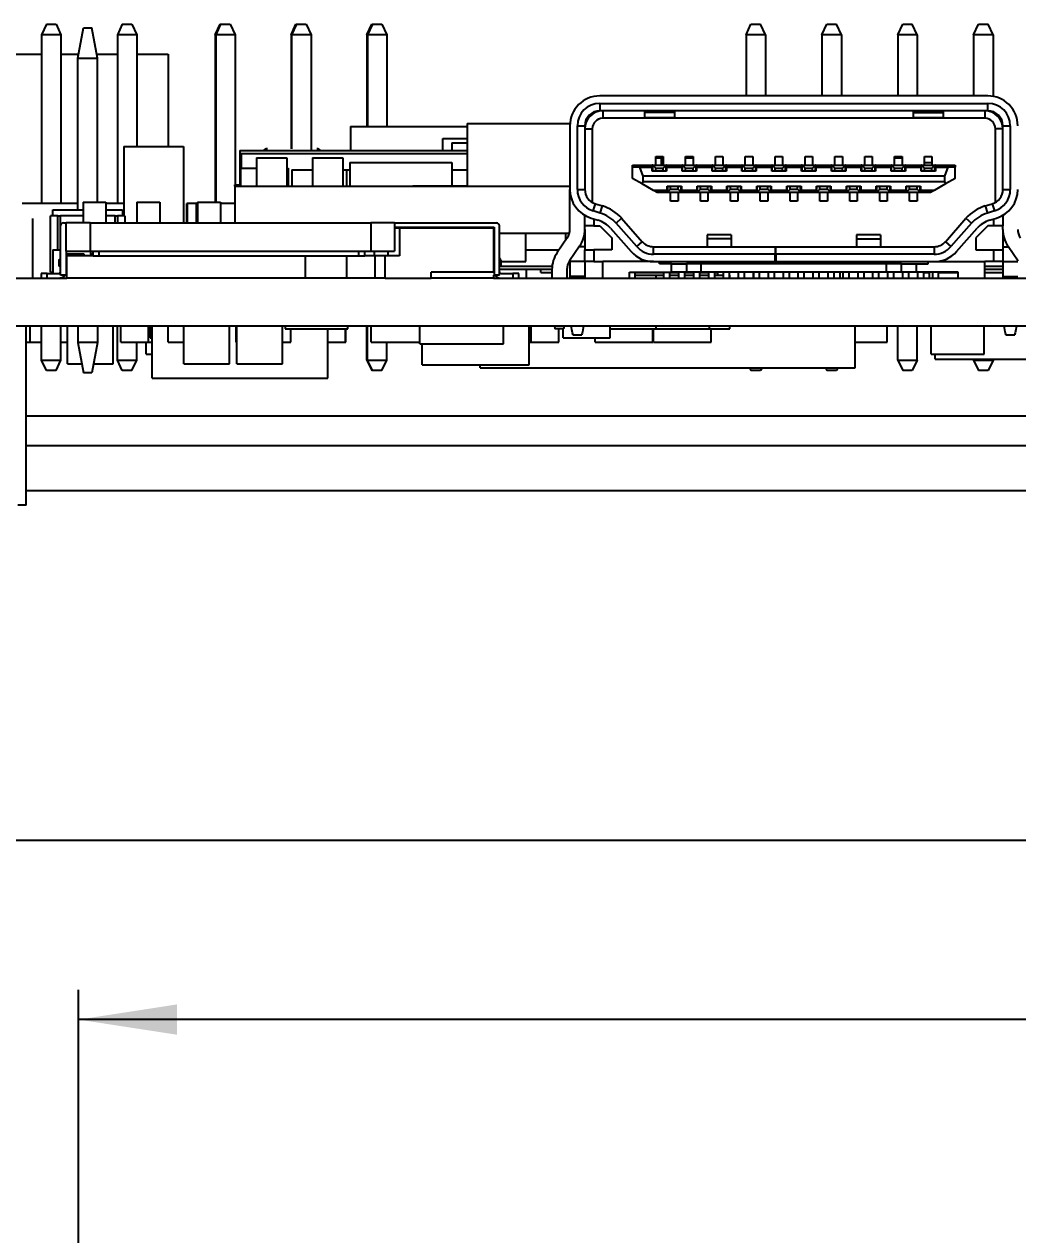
# Model space of a CAD drawing. Extents: x 5 to 415, y 3 to 292.
# Drawn here: x 39.96 to 73.23, y 196.21 to 236.74 of the extents above; entities that cross this region are included whole.
import ezdxf
from ezdxf.enums import TextEntityAlignment as Align

# ---------------------------------------------------------------- set-up
doc = ezdxf.new("R2010")
doc.units = 0
doc.linetypes.add('PHANTOM', pattern=[12.7, 6.35, -1.27, 1.27, -1.27, 1.27, -1.27])
doc.layers.get('0').update_dxf_attribs({"linetype": 'CONTINUOUS'})
doc.dimstyles.new('SLDDIMSTYLE1', dxfattribs={"dimtxt": 3.5, "dimasz": 3.302, "dimexe": 0, "dimexo": 0.0625, "dimgap": 0.875, "dimtad": 1, "dimrnd": 1e-09, "dimzin": 12, "dimsah": 1, "dimcen": 0.09, "dimazin": 3, "dimtfac": 1, "dimtofl": 0, "dimtmove": 0, "dimatfit": 3})

# ---------------------------------------------------------------- blocks, each defined once
blk = doc.blocks.new('_D_3')
at = {"color": 7, "linetype": 'CONTINUOUS'}
for p, q in [((41.778, 184.575), (41.778, 204.414)), ((133.75, 181.352), (133.75, 204.414)), ((133.75, 203.414), (41.778, 203.414))]:
    blk.add_line(p, q, dxfattribs=at)
for points in [[(41.778, 203.414), (45.08, 202.906), (45.08, 203.922)], [(133.75, 203.414), (130.448, 203.922), (130.448, 202.906)]]:
    blk.add_solid(points, dxfattribs=at)
at = {"color": 7, "linetype": 'CONTINUOUS', "width": 0.7}
blk.add_text('91.97', height=3.5, dxfattribs=at).set_placement((81.074, 203.414), align=Align.BOTTOM_LEFT)
blk = doc.blocks.new('_D_11')
at = {"color": 7, "linetype": 'CONTINUOUS'}
for p, q in [((33.75, 181.352), (33.75, 210.414)), ((133.75, 181.352), (133.75, 210.414)), ((133.75, 209.414), (33.75, 209.414))]:
    blk.add_line(p, q, dxfattribs=at)
for points in [[(33.75, 209.414), (37.052, 208.906), (37.052, 209.922)], [(133.75, 209.414), (130.448, 209.922), (130.448, 208.906)]]:
    blk.add_solid(points, dxfattribs=at)
at = {"color": 7, "linetype": 'CONTINUOUS', "width": 0.7}
blk.add_text('100', height=3.5, dxfattribs=at).set_placement((83.014, 209.414, -81.793), align=Align.BOTTOM_LEFT)

msp = doc.modelspace()

# ---------------------------------------------------------------- linework, layer by layer
at = {"color": 7, "linetype": 'CONTINUOUS'}
for p, q in [((40.705, 236.742), (40.542, 236.392)), ((40.705, 236.742), (41.029, 236.742)), ((41.029, 236.742), (41.192, 236.392)), ((43.245, 236.742), (43.082, 236.392)), ((43.245, 236.742), (43.569, 236.742)), ((43.569, 236.742), (43.732, 236.392)), ((46.355, 236.392), (46.519, 236.742)), ((46.539, 236.742), (46.375, 236.392)), ((46.519, 236.742), (46.539, 236.742)), ((46.539, 236.742), (46.862, 236.742)), ((46.862, 236.742), (47.025, 236.392)), ((48.895, 236.392), (49.059, 236.742)), ((49.079, 236.742), (48.915, 236.392)), ((49.059, 236.742), (49.079, 236.742)), ((49.079, 236.742), (49.402, 236.742)), ((49.402, 236.742), (49.565, 236.392)), ((51.435, 236.392), (51.599, 236.742)), ((51.619, 236.742), (51.455, 236.392)), ((51.599, 236.742), (51.619, 236.742)), ((51.619, 236.742), (51.942, 236.742)), ((51.942, 236.742), (52.105, 236.392)), ((64.135, 236.392), (64.299, 236.742)), ((64.299, 236.742), (64.622, 236.742)), ((64.785, 236.392), (64.622, 236.742)), ((66.675, 236.392), (66.839, 236.742)), ((66.839, 236.742), (67.162, 236.742)), ((67.325, 236.392), (67.162, 236.742)), ((69.215, 236.392), (69.379, 236.742)), ((69.379, 236.742), (69.702, 236.742)), ((69.865, 236.392), (69.702, 236.742)), ((71.755, 236.392), (71.919, 236.742)), ((71.919, 236.742), (72.242, 236.742)), ((72.405, 236.392), (72.242, 236.742)), ((40.542, 236.392), (40.542, 230.742)), ((41.192, 236.392), (40.542, 236.392)), ((41.192, 236.392), (41.192, 230.742)), ((41.756, 235.608), (41.947, 236.624)), ((41.947, 236.624), (42.226, 236.624)), ((42.417, 235.608), (42.226, 236.624)), ((43.732, 236.392), (43.082, 236.392)), ((43.082, 236.392), (43.082, 230.742)), ((43.732, 236.392), (43.732, 232.642)), ((46.355, 236.392), (46.355, 230.782)), ((46.375, 236.392), (46.355, 236.392)), ((47.025, 236.392), (46.375, 236.392)), ((46.375, 236.392), (46.375, 230.782)), ((47.025, 236.392), (47.025, 231.367)), ((48.915, 236.392), (48.895, 236.392)), ((48.895, 236.392), (48.895, 232.57)), ((48.915, 236.392), (48.915, 232.572)), ((49.565, 236.392), (48.915, 236.392)), ((49.565, 236.392), (49.565, 232.517)), ((51.435, 236.392), (51.435, 233.317)), ((51.455, 236.392), (51.435, 236.392)), ((51.455, 236.392), (51.455, 233.317)), ((52.105, 236.392), (51.455, 236.392)), ((52.105, 236.392), (52.105, 233.317)), ((64.135, 236.392), (64.135, 234.342)), ((64.785, 236.392), (64.135, 236.392)), ((64.785, 236.392), (64.785, 234.342)), ((66.675, 236.392), (66.675, 234.342)), ((67.325, 236.392), (66.675, 236.392)), ((67.325, 236.392), (67.325, 234.342)), ((69.865, 236.392), (69.215, 236.392)), ((69.215, 236.392), (69.215, 234.342)), ((69.865, 236.392), (69.865, 234.342)), ((72.405, 236.392), (71.755, 236.392)), ((71.755, 236.392), (71.755, 234.342)), ((72.405, 236.392), (72.405, 234.327)), ((38.778, 235.742), (40.542, 235.742)), ((41.192, 235.742), (41.781, 235.742)), ((41.756, 230.528), (41.756, 235.608)), ((41.756, 235.608), (42.417, 235.608)), ((42.391, 235.742), (43.082, 235.742)), ((42.417, 230.782), (42.417, 235.608)), ((43.732, 235.742), (44.778, 235.742)), ((44.778, 235.742), (44.778, 232.642)), ((72.234, 234.342), (59.234, 234.342)), ((59.234, 234.092), (72.234, 234.092)), ((72.234, 233.842), (59.234, 233.842)), ((72.134, 233.592), (59.334, 233.592)), ((60.734, 233.842), (60.734, 233.782)), ((60.734, 233.782), (60.734, 233.619)), ((60.734, 233.619), (61.734, 233.619)), ((61.734, 233.842), (61.734, 233.782)), ((61.734, 233.782), (61.734, 233.619)), ((69.734, 233.842), (69.734, 233.782)), ((69.734, 233.782), (69.734, 233.619)), ((69.734, 233.619), (70.734, 233.619)), ((70.734, 233.842), (70.734, 233.782)), ((70.734, 233.782), (70.734, 233.619)), ((72.405, 233.812), (72.405, 233.777)), ((50.888, 233.317), (50.888, 232.517)), ((50.888, 233.317), (54.791, 233.317)), ((54.791, 233.417), (58.237, 233.417)), ((54.791, 233.417), (54.791, 231.317)), ((58.234, 233.342), (58.234, 231.207)), ((58.484, 231.207), (58.484, 233.342)), ((58.734, 233.342), (58.734, 231.207)), ((58.739, 233.417), (58.76, 233.417)), ((58.984, 233.242), (58.984, 230.774)), ((72.484, 230.774), (72.484, 233.242)), ((72.734, 231.207), (72.734, 233.342)), ((72.984, 233.342), (72.984, 231.207)), ((53.978, 232.917), (54.791, 232.917)), ((53.978, 232.517), (53.978, 232.917)), ((54.278, 232.767), (54.278, 232.517)), ((54.278, 232.767), (54.791, 232.767)), ((43.296, 232.642), (43.296, 230.325)), ((43.296, 232.642), (45.296, 232.642)), ((45.296, 232.642), (45.296, 230.092)), ((47.177, 232.517), (54.791, 232.517)), ((47.177, 232.517), (47.177, 231.317)), ((47.227, 232.417), (47.227, 231.917)), ((47.227, 232.417), (54.791, 232.417)), ((47.744, 232.267), (48.76, 232.267)), ((47.744, 232.267), (47.744, 231.317)), ((48.76, 232.267), (48.76, 231.317)), ((49.62, 232.267), (49.62, 231.317)), ((49.62, 232.267), (50.636, 232.267)), ((50.636, 232.267), (50.636, 231.317)), ((61.109, 232.317), (61.359, 232.317)), ((61.109, 232.027), (61.109, 232.317)), ((61.109, 232.267), (61.295, 232.267)), ((61.295, 232.267), (61.295, 232.017)), ((61.359, 232.317), (61.359, 232.027)), ((62.109, 232.317), (62.359, 232.317)), ((62.109, 232.027), (62.109, 232.317)), ((62.109, 232.267), (62.359, 232.267)), ((62.359, 232.317), (62.359, 232.027)), ((63.109, 232.317), (63.359, 232.317)), ((63.109, 232.027), (63.109, 232.317)), ((63.359, 232.317), (63.359, 232.027)), ((64.109, 232.317), (64.359, 232.317)), ((64.109, 232.027), (64.109, 232.317)), ((64.359, 232.317), (64.359, 232.027)), ((65.109, 232.317), (65.359, 232.317)), ((65.109, 232.027), (65.109, 232.317)), ((65.359, 232.317), (65.359, 232.027)), ((66.109, 232.317), (66.359, 232.317)), ((66.109, 232.027), (66.109, 232.317)), ((66.359, 232.317), (66.359, 232.027)), ((67.109, 232.317), (67.359, 232.317)), ((67.109, 232.027), (67.109, 232.317)), ((67.359, 232.317), (67.359, 232.027)), ((68.109, 232.317), (68.359, 232.317)), ((68.109, 232.027), (68.109, 232.317)), ((68.359, 232.317), (68.359, 232.027)), ((69.109, 232.317), (69.359, 232.317)), ((69.109, 232.027), (69.109, 232.317)), ((69.109, 232.267), (69.359, 232.267)), ((69.359, 232.317), (69.359, 232.027)), ((70.109, 232.317), (70.359, 232.317)), ((70.109, 232.027), (70.109, 232.317)), ((70.359, 232.317), (70.359, 232.027)), ((47.204, 231.917), (47.204, 231.317)), ((47.204, 231.917), (47.744, 231.917)), ((48.76, 231.917), (48.804, 231.917)), ((48.804, 231.917), (48.804, 231.317)), ((48.928, 231.867), (48.928, 231.317)), ((48.928, 231.867), (49.62, 231.867)), ((50.636, 231.867), (50.758, 231.867)), ((50.758, 231.867), (50.867, 231.867)), ((50.758, 231.867), (50.758, 231.317)), ((50.867, 232.117), (50.867, 231.317)), ((50.867, 232.117), (54.277, 232.117)), ((54.277, 232.117), (54.277, 231.331)), ((54.277, 231.867), (54.791, 231.867)), ((60.334, 232.027), (60.994, 232.027)), ((60.334, 231.957), (60.334, 232.027)), ((60.334, 231.581), (60.334, 231.957)), ((60.579, 231.957), (60.334, 231.957)), ((60.684, 231.657), (60.579, 231.957)), ((60.579, 231.957), (60.994, 231.957)), ((60.994, 232.027), (60.994, 231.957)), ((60.994, 232.027), (61.109, 232.027)), ((61.009, 232.017), (60.994, 232.017)), ((60.994, 231.817), (60.994, 231.957)), ((61.109, 231.917), (61.009, 232.017)), ((61.009, 232.017), (61.459, 232.017)), ((61.009, 231.817), (61.009, 232.017)), ((61.079, 232.027), (61.079, 232.017)), ((61.109, 231.917), (61.359, 231.917)), ((61.109, 231.817), (61.109, 231.917)), ((61.359, 232.027), (61.474, 232.027)), ((61.459, 232.017), (61.359, 231.917)), ((61.359, 231.817), (61.359, 231.917)), ((61.439, 232.027), (61.439, 232.017)), ((61.459, 231.817), (61.459, 232.017)), ((61.474, 232.017), (61.459, 232.017)), ((61.474, 232.027), (61.994, 232.027)), ((61.474, 231.957), (61.474, 232.027)), ((61.474, 231.957), (61.474, 231.817)), ((61.474, 231.957), (61.994, 231.957)), ((61.994, 232.027), (61.994, 231.957)), ((61.994, 232.027), (62.109, 232.027)), ((62.009, 232.017), (61.994, 232.017)), ((61.994, 231.817), (61.994, 231.957)), ((62.009, 231.817), (62.009, 232.017)), ((62.109, 231.917), (62.009, 232.017)), ((62.009, 232.017), (62.459, 232.017)), ((62.079, 232.027), (62.079, 232.017)), ((62.109, 231.817), (62.109, 231.917)), ((62.109, 231.917), (62.359, 231.917)), ((62.359, 232.027), (62.474, 232.027)), ((62.459, 232.017), (62.359, 231.917)), ((62.359, 231.817), (62.359, 231.917)), ((62.439, 232.027), (62.439, 232.017)), ((62.459, 231.817), (62.459, 232.017)), ((62.474, 232.017), (62.459, 232.017)), ((62.474, 232.027), (62.994, 232.027)), ((62.474, 231.957), (62.474, 232.027)), ((62.474, 231.957), (62.474, 231.817)), ((62.474, 231.957), (62.994, 231.957)), ((62.994, 232.027), (62.994, 231.957)), ((62.994, 232.027), (63.109, 232.027)), ((63.009, 232.017), (62.994, 232.017)), ((62.994, 231.817), (62.994, 231.957)), ((63.109, 231.917), (63.009, 232.017)), ((63.009, 232.017), (63.459, 232.017)), ((63.009, 231.817), (63.009, 232.017)), ((63.079, 232.027), (63.079, 232.017)), ((63.109, 231.917), (63.359, 231.917)), ((63.109, 231.817), (63.109, 231.917)), ((63.359, 232.027), (63.474, 232.027)), ((63.459, 232.017), (63.359, 231.917)), ((63.359, 231.817), (63.359, 231.917)), ((63.439, 232.027), (63.439, 232.017)), ((63.459, 231.817), (63.459, 232.017)), ((63.474, 232.017), (63.459, 232.017)), ((63.474, 232.027), (63.994, 232.027)), ((63.474, 231.957), (63.474, 232.027)), ((63.474, 231.957), (63.474, 231.817)), ((63.474, 231.957), (63.994, 231.957)), ((63.994, 232.027), (63.994, 231.957)), ((63.994, 232.027), (64.109, 232.027)), ((64.009, 232.017), (63.994, 232.017)), ((63.994, 231.817), (63.994, 231.957)), ((64.109, 231.917), (64.009, 232.017)), ((64.009, 232.017), (64.459, 232.017)), ((64.009, 231.817), (64.009, 232.017)), ((64.079, 232.027), (64.079, 232.017)), ((64.109, 231.917), (64.359, 231.917)), ((64.109, 231.817), (64.109, 231.917)), ((64.359, 232.027), (64.474, 232.027)), ((64.459, 232.017), (64.359, 231.917)), ((64.359, 231.817), (64.359, 231.917)), ((64.439, 232.027), (64.439, 232.017)), ((64.459, 231.817), (64.459, 232.017)), ((64.474, 232.017), (64.459, 232.017)), ((64.474, 232.027), (64.994, 232.027)), ((64.474, 231.957), (64.474, 232.027)), ((64.474, 231.957), (64.474, 231.817)), ((64.474, 231.957), (64.994, 231.957)), ((64.994, 232.027), (64.994, 231.957)), ((64.994, 232.027), (65.109, 232.027)), ((65.009, 232.017), (64.994, 232.017)), ((64.994, 231.817), (64.994, 231.957)), ((65.109, 231.917), (65.009, 232.017)), ((65.009, 232.017), (65.459, 232.017)), ((65.009, 231.817), (65.009, 232.017)), ((65.079, 232.027), (65.079, 232.017)), ((65.109, 231.917), (65.359, 231.917)), ((65.109, 231.817), (65.109, 231.917)), ((65.359, 232.027), (65.474, 232.027)), ((65.459, 232.017), (65.359, 231.917)), ((65.359, 231.817), (65.359, 231.917)), ((65.439, 232.027), (65.439, 232.017)), ((65.459, 231.817), (65.459, 232.017)), ((65.474, 232.017), (65.459, 232.017)), ((65.474, 232.027), (65.994, 232.027)), ((65.474, 231.957), (65.474, 232.027)), ((65.474, 231.957), (65.474, 231.817)), ((65.474, 231.957), (65.994, 231.957)), ((65.994, 232.027), (65.994, 231.957)), ((65.994, 232.027), (66.109, 232.027)), ((66.009, 232.017), (65.994, 232.017)), ((65.994, 231.817), (65.994, 231.957)), ((66.009, 231.817), (66.009, 232.017)), ((66.109, 231.917), (66.009, 232.017)), ((66.009, 232.017), (66.459, 232.017)), ((66.079, 232.027), (66.079, 232.017)), ((66.109, 231.817), (66.109, 231.917)), ((66.109, 231.917), (66.359, 231.917)), ((66.359, 232.027), (66.474, 232.027)), ((66.459, 232.017), (66.359, 231.917)), ((66.359, 231.817), (66.359, 231.917)), ((66.439, 232.027), (66.439, 232.017)), ((66.459, 231.817), (66.459, 232.017)), ((66.474, 232.017), (66.459, 232.017)), ((66.474, 232.027), (66.994, 232.027)), ((66.474, 231.957), (66.474, 232.027)), ((66.474, 231.957), (66.474, 231.817)), ((66.474, 231.957), (66.994, 231.957)), ((66.994, 232.027), (66.994, 231.957)), ((66.994, 232.027), (67.109, 232.027)), ((67.009, 232.017), (66.994, 232.017)), ((66.994, 231.817), (66.994, 231.957)), ((67.009, 231.817), (67.009, 232.017)), ((67.109, 231.917), (67.009, 232.017)), ((67.009, 232.017), (67.459, 232.017)), ((67.079, 232.027), (67.079, 232.017)), ((67.109, 231.817), (67.109, 231.917)), ((67.109, 231.917), (67.359, 231.917)), ((67.359, 232.027), (67.474, 232.027)), ((67.459, 232.017), (67.359, 231.917)), ((67.359, 231.817), (67.359, 231.917)), ((67.439, 232.027), (67.439, 232.017)), ((67.459, 231.817), (67.459, 232.017)), ((67.474, 232.017), (67.459, 232.017)), ((67.474, 232.027), (67.994, 232.027)), ((67.474, 231.957), (67.474, 232.027)), ((67.474, 231.957), (67.474, 231.817)), ((67.474, 231.957), (67.994, 231.957)), ((67.994, 232.027), (67.994, 231.957)), ((67.994, 232.027), (68.109, 232.027)), ((68.009, 232.017), (67.994, 232.017)), ((67.994, 231.817), (67.994, 231.957)), ((68.109, 231.917), (68.009, 232.017)), ((68.009, 232.017), (68.459, 232.017)), ((68.009, 231.817), (68.009, 232.017)), ((68.079, 232.027), (68.079, 232.017)), ((68.109, 231.917), (68.359, 231.917)), ((68.109, 231.817), (68.109, 231.917)), ((68.359, 232.027), (68.474, 232.027)), ((68.459, 232.017), (68.359, 231.917)), ((68.359, 231.817), (68.359, 231.917)), ((68.439, 232.027), (68.439, 232.017)), ((68.459, 231.817), (68.459, 232.017)), ((68.474, 232.017), (68.459, 232.017)), ((68.474, 232.027), (68.994, 232.027)), ((68.474, 231.957), (68.474, 232.027)), ((68.474, 231.957), (68.474, 231.817)), ((68.474, 231.957), (68.994, 231.957)), ((68.994, 232.027), (68.994, 231.957)), ((68.994, 232.027), (69.109, 232.027)), ((69.009, 232.017), (68.994, 232.017)), ((68.994, 231.817), (68.994, 231.957)), ((69.009, 231.817), (69.009, 232.017)), ((69.109, 231.917), (69.009, 232.017)), ((69.009, 232.017), (69.459, 232.017)), ((69.079, 232.027), (69.079, 232.017)), ((69.109, 231.817), (69.109, 231.917)), ((69.109, 231.917), (69.359, 231.917)), ((69.359, 232.027), (69.474, 232.027)), ((69.459, 232.017), (69.359, 231.917)), ((69.359, 231.817), (69.359, 231.917)), ((69.439, 232.027), (69.439, 232.017)), ((69.459, 231.817), (69.459, 232.017)), ((69.474, 232.017), (69.459, 232.017)), ((69.474, 232.027), (69.994, 232.027)), ((69.474, 231.957), (69.474, 232.027)), ((69.474, 231.957), (69.474, 231.817)), ((69.474, 231.957), (69.994, 231.957)), ((69.994, 232.027), (69.994, 231.957)), ((69.994, 232.027), (70.109, 232.027)), ((70.009, 232.017), (69.994, 232.017)), ((69.994, 231.817), (69.994, 231.957)), ((70.009, 231.817), (70.009, 232.017)), ((70.109, 231.917), (70.009, 232.017)), ((70.009, 232.017), (70.459, 232.017)), ((70.079, 232.027), (70.079, 232.017)), ((70.109, 232.117), (70.359, 232.117)), ((70.109, 231.817), (70.109, 231.917)), ((70.109, 231.917), (70.359, 231.917)), ((70.359, 232.027), (70.474, 232.027)), ((70.459, 232.017), (70.359, 231.917)), ((70.359, 231.817), (70.359, 231.917)), ((70.439, 232.027), (70.439, 232.017)), ((70.459, 231.817), (70.459, 232.017)), ((70.474, 232.017), (70.459, 232.017)), ((70.474, 232.027), (71.134, 232.027)), ((70.474, 231.957), (70.474, 232.027)), ((70.474, 231.957), (70.474, 231.817)), ((70.474, 231.957), (70.889, 231.957)), ((70.889, 231.957), (70.784, 231.657)), ((71.134, 231.957), (70.889, 231.957)), ((71.134, 232.027), (71.134, 231.957)), ((71.134, 231.581), (71.134, 231.957)), ((60.655, 231.396), (60.334, 231.581)), ((60.655, 231.396), (60.684, 231.477)), ((60.684, 231.477), (60.684, 231.657)), ((70.784, 231.657), (60.684, 231.657)), ((60.684, 231.477), (70.784, 231.477)), ((61.474, 231.817), (60.994, 231.817)), ((62.474, 231.817), (61.994, 231.817)), ((63.474, 231.817), (62.994, 231.817)), ((64.474, 231.817), (63.994, 231.817)), ((65.474, 231.817), (64.994, 231.817)), ((66.474, 231.817), (65.994, 231.817)), ((67.474, 231.817), (66.994, 231.817)), ((68.474, 231.817), (67.994, 231.817)), ((69.474, 231.817), (68.994, 231.817)), ((70.474, 231.817), (69.994, 231.817)), ((70.784, 231.657), (70.784, 231.477)), ((70.784, 231.477), (70.812, 231.396)), ((71.134, 231.581), (70.812, 231.396)), ((47.01, 231.367), (47.177, 231.367)), ((47.01, 231.317), (47.01, 231.367)), ((47.01, 231.317), (54.791, 231.317)), ((47.01, 231.317), (47.01, 230.092)), ((47.108, 231.337), (47.177, 231.337)), ((47.108, 231.337), (47.108, 231.317)), ((48.902, 231.331), (48.928, 231.331)), ((48.902, 231.331), (48.902, 231.317)), ((52.971, 231.331), (54.791, 231.331)), ((52.971, 231.331), (52.971, 231.317)), ((54.791, 231.317), (58.234, 231.317)), ((58.234, 229.872), (58.234, 231.207)), ((61.034, 231.177), (60.655, 231.396)), ((61.494, 231.177), (61.034, 231.177)), ((61.155, 231.107), (61.034, 231.177)), ((61.494, 231.107), (61.155, 231.107)), ((61.494, 231.317), (61.974, 231.317)), ((61.494, 231.177), (61.494, 231.317)), ((61.494, 231.177), (61.494, 231.107)), ((61.509, 231.117), (61.494, 231.117)), ((61.609, 231.107), (61.494, 231.107)), ((61.509, 231.117), (61.509, 231.317)), ((61.509, 231.117), (61.609, 231.217)), ((61.509, 231.117), (61.959, 231.117)), ((61.579, 231.117), (61.579, 231.107)), ((61.584, 231.107), (61.584, 231.117)), ((61.609, 231.217), (61.609, 231.317)), ((61.609, 231.217), (61.859, 231.217)), ((61.609, 230.817), (61.609, 231.107)), ((61.859, 231.217), (61.859, 231.317)), ((61.859, 231.217), (61.959, 231.117)), ((61.859, 231.107), (61.859, 230.817)), ((61.974, 231.107), (61.859, 231.107)), ((61.884, 231.107), (61.884, 231.117)), ((61.939, 231.117), (61.939, 231.107)), ((61.959, 231.117), (61.959, 231.317)), ((61.974, 231.117), (61.959, 231.117)), ((61.974, 231.317), (61.974, 231.177)), ((62.494, 231.177), (61.974, 231.177)), ((61.974, 231.107), (61.974, 231.177)), ((62.494, 231.107), (61.974, 231.107)), ((62.494, 231.317), (62.974, 231.317)), ((62.494, 231.177), (62.494, 231.317)), ((62.494, 231.177), (62.494, 231.107)), ((62.509, 231.117), (62.494, 231.117)), ((62.609, 231.107), (62.494, 231.107)), ((62.509, 231.117), (62.509, 231.317)), ((62.509, 231.117), (62.609, 231.217)), ((62.509, 231.117), (62.959, 231.117)), ((62.579, 231.117), (62.579, 231.107)), ((62.584, 231.107), (62.584, 231.117)), ((62.609, 231.217), (62.609, 231.317)), ((62.609, 231.217), (62.859, 231.217)), ((62.609, 230.817), (62.609, 231.107)), ((62.859, 231.217), (62.859, 231.317)), ((62.859, 231.217), (62.959, 231.117)), ((62.859, 231.107), (62.859, 230.817)), ((62.974, 231.107), (62.859, 231.107)), ((62.884, 231.107), (62.884, 231.117)), ((62.939, 231.117), (62.939, 231.107)), ((62.959, 231.117), (62.959, 231.317)), ((62.974, 231.117), (62.959, 231.117)), ((62.974, 231.317), (62.974, 231.177)), ((63.494, 231.177), (62.974, 231.177)), ((62.974, 231.107), (62.974, 231.177)), ((63.494, 231.107), (62.974, 231.107)), ((63.494, 231.317), (63.974, 231.317)), ((63.494, 231.177), (63.494, 231.317)), ((63.494, 231.177), (63.494, 231.107)), ((63.509, 231.117), (63.494, 231.117)), ((63.609, 231.107), (63.494, 231.107)), ((63.509, 231.117), (63.509, 231.317)), ((63.509, 231.117), (63.609, 231.217)), ((63.509, 231.117), (63.959, 231.117)), ((63.579, 231.117), (63.579, 231.107)), ((63.584, 231.107), (63.584, 231.117)), ((63.609, 231.217), (63.609, 231.317)), ((63.609, 231.217), (63.859, 231.217)), ((63.609, 230.817), (63.609, 231.107)), ((63.859, 231.217), (63.859, 231.317)), ((63.859, 231.217), (63.959, 231.117)), ((63.859, 231.107), (63.859, 230.817)), ((63.974, 231.107), (63.859, 231.107)), ((63.884, 231.107), (63.884, 231.117)), ((63.939, 231.117), (63.939, 231.107)), ((63.959, 231.117), (63.959, 231.317)), ((63.974, 231.117), (63.959, 231.117)), ((63.974, 231.317), (63.974, 231.177)), ((64.494, 231.177), (63.974, 231.177)), ((63.974, 231.107), (63.974, 231.177)), ((64.494, 231.107), (63.974, 231.107)), ((64.494, 231.317), (64.974, 231.317)), ((64.494, 231.177), (64.494, 231.317)), ((64.494, 231.177), (64.494, 231.107)), ((64.509, 231.117), (64.494, 231.117)), ((64.609, 231.107), (64.494, 231.107)), ((64.509, 231.117), (64.509, 231.317)), ((64.509, 231.117), (64.609, 231.217)), ((64.509, 231.117), (64.959, 231.117)), ((64.579, 231.117), (64.579, 231.107)), ((64.584, 231.107), (64.584, 231.117)), ((64.609, 231.217), (64.609, 231.317)), ((64.609, 231.217), (64.859, 231.217)), ((64.609, 230.817), (64.609, 231.107)), ((64.859, 231.217), (64.859, 231.317)), ((64.859, 231.217), (64.959, 231.117)), ((64.859, 231.107), (64.859, 230.817)), ((64.974, 231.107), (64.859, 231.107)), ((64.884, 231.107), (64.884, 231.117)), ((64.939, 231.117), (64.939, 231.107)), ((64.959, 231.117), (64.959, 231.317)), ((64.974, 231.117), (64.959, 231.117)), ((64.974, 231.317), (64.974, 231.177)), ((65.494, 231.177), (64.974, 231.177)), ((64.974, 231.107), (64.974, 231.177)), ((65.494, 231.107), (64.974, 231.107)), ((65.494, 231.317), (65.974, 231.317)), ((65.494, 231.177), (65.494, 231.317)), ((65.494, 231.177), (65.494, 231.107)), ((65.509, 231.117), (65.494, 231.117)), ((65.609, 231.107), (65.494, 231.107)), ((65.509, 231.117), (65.509, 231.317)), ((65.509, 231.117), (65.609, 231.217)), ((65.509, 231.117), (65.959, 231.117)), ((65.579, 231.117), (65.579, 231.107)), ((65.584, 231.107), (65.584, 231.117)), ((65.609, 231.217), (65.609, 231.317)), ((65.609, 231.217), (65.859, 231.217)), ((65.609, 230.817), (65.609, 231.107)), ((65.859, 231.217), (65.859, 231.317)), ((65.859, 231.217), (65.959, 231.117)), ((65.859, 231.107), (65.859, 230.817)), ((65.974, 231.107), (65.859, 231.107)), ((65.884, 231.107), (65.884, 231.117)), ((65.939, 231.117), (65.939, 231.107)), ((65.959, 231.117), (65.959, 231.317)), ((65.974, 231.117), (65.959, 231.117)), ((65.974, 231.317), (65.974, 231.177)), ((66.494, 231.177), (65.974, 231.177)), ((65.974, 231.107), (65.974, 231.177)), ((66.494, 231.107), (65.974, 231.107)), ((66.494, 231.317), (66.974, 231.317)), ((66.494, 231.177), (66.494, 231.317)), ((66.494, 231.177), (66.494, 231.107)), ((66.509, 231.117), (66.494, 231.117)), ((66.609, 231.107), (66.494, 231.107)), ((66.509, 231.117), (66.509, 231.317)), ((66.509, 231.117), (66.609, 231.217)), ((66.509, 231.117), (66.959, 231.117)), ((66.579, 231.117), (66.579, 231.107)), ((66.584, 231.107), (66.584, 231.117)), ((66.609, 231.217), (66.609, 231.317)), ((66.609, 231.217), (66.859, 231.217)), ((66.609, 230.817), (66.609, 231.107)), ((66.859, 231.217), (66.859, 231.317)), ((66.859, 231.217), (66.959, 231.117)), ((66.859, 231.107), (66.859, 230.817)), ((66.974, 231.107), (66.859, 231.107)), ((66.884, 231.107), (66.884, 231.117)), ((66.939, 231.117), (66.939, 231.107)), ((66.959, 231.117), (66.959, 231.317)), ((66.974, 231.117), (66.959, 231.117)), ((66.974, 231.317), (66.974, 231.177)), ((67.494, 231.177), (66.974, 231.177)), ((66.974, 231.107), (66.974, 231.177)), ((67.494, 231.107), (66.974, 231.107)), ((67.494, 231.317), (67.974, 231.317)), ((67.494, 231.177), (67.494, 231.317)), ((67.494, 231.177), (67.494, 231.107)), ((67.509, 231.117), (67.494, 231.117)), ((67.609, 231.107), (67.494, 231.107)), ((67.509, 231.117), (67.509, 231.317)), ((67.509, 231.117), (67.609, 231.217)), ((67.509, 231.117), (67.959, 231.117)), ((67.579, 231.117), (67.579, 231.107)), ((67.584, 231.107), (67.584, 231.117)), ((67.609, 231.217), (67.609, 231.317)), ((67.609, 231.217), (67.859, 231.217)), ((67.609, 230.817), (67.609, 231.107)), ((67.859, 231.217), (67.859, 231.317)), ((67.859, 231.217), (67.959, 231.117)), ((67.859, 231.107), (67.859, 230.817)), ((67.974, 231.107), (67.859, 231.107)), ((67.884, 231.107), (67.884, 231.117)), ((67.939, 231.117), (67.939, 231.107)), ((67.959, 231.117), (67.959, 231.317)), ((67.974, 231.117), (67.959, 231.117)), ((67.974, 231.317), (67.974, 231.177)), ((68.494, 231.177), (67.974, 231.177)), ((67.974, 231.107), (67.974, 231.177)), ((68.494, 231.107), (67.974, 231.107)), ((68.494, 231.317), (68.974, 231.317)), ((68.494, 231.177), (68.494, 231.317)), ((68.494, 231.177), (68.494, 231.107)), ((68.509, 231.117), (68.494, 231.117)), ((68.609, 231.107), (68.494, 231.107)), ((68.509, 231.117), (68.509, 231.317)), ((68.509, 231.117), (68.609, 231.217)), ((68.509, 231.117), (68.959, 231.117)), ((68.579, 231.117), (68.579, 231.107)), ((68.584, 231.107), (68.584, 231.117)), ((68.609, 231.217), (68.609, 231.317)), ((68.609, 231.217), (68.859, 231.217)), ((68.609, 230.817), (68.609, 231.107)), ((68.859, 231.217), (68.859, 231.317)), ((68.859, 231.217), (68.959, 231.117)), ((68.859, 231.107), (68.859, 230.817)), ((68.974, 231.107), (68.859, 231.107)), ((68.884, 231.107), (68.884, 231.117)), ((68.939, 231.117), (68.939, 231.107)), ((68.959, 231.117), (68.959, 231.317)), ((68.974, 231.117), (68.959, 231.117)), ((68.974, 231.317), (68.974, 231.177)), ((69.494, 231.177), (68.974, 231.177)), ((68.974, 231.107), (68.974, 231.177)), ((69.494, 231.107), (68.974, 231.107)), ((69.494, 231.317), (69.974, 231.317)), ((69.494, 231.177), (69.494, 231.317)), ((69.494, 231.177), (69.494, 231.107)), ((69.509, 231.117), (69.494, 231.117)), ((69.609, 231.107), (69.494, 231.107)), ((69.509, 231.117), (69.509, 231.317)), ((69.509, 231.117), (69.609, 231.217)), ((69.509, 231.117), (69.959, 231.117)), ((69.579, 231.117), (69.579, 231.107)), ((69.584, 231.107), (69.584, 231.117)), ((69.609, 231.217), (69.609, 231.317)), ((69.609, 231.217), (69.859, 231.217)), ((69.609, 230.817), (69.609, 231.107)), ((69.859, 231.217), (69.859, 231.317)), ((69.859, 231.217), (69.959, 231.117)), ((69.859, 231.107), (69.859, 230.817)), ((69.974, 231.107), (69.859, 231.107)), ((69.884, 231.107), (69.884, 231.117)), ((69.939, 231.117), (69.939, 231.107)), ((69.959, 231.117), (69.959, 231.317)), ((69.974, 231.117), (69.959, 231.117)), ((69.974, 231.317), (69.974, 231.177)), ((70.434, 231.177), (69.974, 231.177)), ((69.974, 231.107), (69.974, 231.177)), ((70.313, 231.107), (69.974, 231.107)), ((70.434, 231.177), (70.313, 231.107)), ((70.812, 231.396), (70.434, 231.177)), ((41.756, 230.742), (39.897, 230.742)), ((41.934, 230.782), (41.934, 230.092)), ((41.934, 230.782), (42.696, 230.782)), ((42.696, 230.782), (42.696, 230.092)), ((43.296, 230.742), (42.696, 230.742)), ((43.737, 230.782), (44.499, 230.782)), ((43.737, 230.782), (43.737, 230.092)), ((44.499, 230.782), (44.499, 230.092)), ((45.41, 230.092), (45.41, 230.742)), ((45.43, 230.742), (45.41, 230.742)), ((45.43, 230.092), (45.43, 230.742)), ((45.73, 230.742), (45.43, 230.742)), ((45.73, 230.092), (45.73, 230.742)), ((45.769, 230.742), (45.73, 230.742)), ((45.769, 230.782), (45.769, 230.092)), ((45.769, 230.782), (46.531, 230.782)), ((46.531, 230.782), (46.531, 230.092)), ((47.01, 230.742), (46.531, 230.742)), ((59.089, 230.729), (59.326, 230.657)), ((61.859, 230.817), (61.609, 230.817)), ((62.859, 230.817), (62.609, 230.817)), ((63.859, 230.817), (63.609, 230.817)), ((64.859, 230.817), (64.609, 230.817)), ((65.859, 230.817), (65.609, 230.817)), ((66.859, 230.817), (66.609, 230.817)), ((67.859, 230.817), (67.609, 230.817)), ((68.859, 230.817), (68.609, 230.817)), ((69.859, 230.817), (69.609, 230.817)), ((72.142, 230.657), (72.379, 230.729)), ((40.242, 230.242), (40.242, 228.242)), ((40.842, 228.445), (40.842, 230.325)), ((41.083, 230.325), (40.842, 230.325)), ((40.918, 230.325), (40.918, 230.528)), ((40.918, 230.528), (41.934, 230.528)), ((41.083, 229.192), (41.083, 230.325)), ((41.083, 230.325), (41.172, 230.325)), ((41.934, 230.325), (41.172, 230.325)), ((41.172, 229.944), (41.172, 230.325)), ((42.696, 230.528), (43.255, 230.528)), ((43.001, 230.325), (42.696, 230.325)), ((43.001, 230.325), (43.09, 230.325)), ((43.001, 230.092), (43.001, 230.325)), ((43.09, 230.325), (43.09, 230.092)), ((43.331, 230.325), (43.09, 230.325)), ((43.255, 230.528), (43.255, 230.325)), ((43.331, 230.325), (43.331, 230.092)), ((58.734, 229.992), (58.734, 230.341)), ((58.943, 230.25), (59.18, 230.178)), ((59.253, 230.418), (59.016, 230.489)), ((59.968, 230.244), (60.659, 229.461)), ((70.809, 229.461), (71.499, 230.244)), ((72.452, 230.489), (72.215, 230.418)), ((72.287, 230.178), (72.524, 230.25)), ((72.734, 230.341), (72.734, 229.992)), ((41.175, 229.944), (41.172, 229.944)), ((41.175, 228.342), (41.175, 229.992)), ((41.275, 230.092), (41.365, 230.092)), ((41.365, 229.142), (41.365, 230.092)), ((42.165, 230.092), (41.365, 230.092)), ((42.165, 230.092), (51.565, 230.092)), ((52.365, 230.092), (51.565, 230.092)), ((52.365, 230.092), (52.365, 229.142)), ((52.365, 230.092), (55.775, 230.092)), ((52.365, 229.942), (55.695, 229.942)), ((52.365, 229.922), (52.525, 229.922)), ((52.475, 229.942), (52.475, 229.922)), ((52.525, 229.922), (55.675, 229.922)), ((52.525, 229.922), (52.525, 228.992)), ((55.675, 229.922), (55.675, 228.442)), ((55.695, 229.942), (55.695, 228.342)), ((55.875, 228.342), (55.875, 229.992)), ((59.034, 229.992), (58.734, 229.992)), ((58.734, 229.872), (58.734, 229.992)), ((58.734, 229.872), (58.734, 229.292)), ((59.034, 230.223), (59.034, 229.992)), ((59.034, 229.992), (59.234, 229.992)), ((59.234, 229.992), (59.634, 229.592)), ((59.594, 229.913), (60.284, 229.13)), ((60.472, 229.296), (59.781, 230.078)), ((71.687, 230.078), (70.996, 229.296)), ((71.184, 229.13), (71.874, 229.913)), ((72.234, 229.992), (71.834, 229.592)), ((72.434, 229.992), (72.234, 229.992)), ((72.434, 229.992), (72.434, 230.223)), ((72.734, 229.992), (72.434, 229.992)), ((72.734, 229.872), (72.734, 229.992)), ((72.734, 229.872), (72.734, 229.292)), ((55.875, 229.742), (58.217, 229.742)), ((56.764, 228.792), (56.764, 229.742)), ((58.147, 229.589), (57.81, 229.097)), ((58.1, 229.522), (58.1, 229.742)), ((59.634, 229.592), (59.634, 229.192)), ((63.634, 229.686), (62.834, 229.686)), ((62.834, 229.686), (62.834, 229.555)), ((63.634, 229.555), (62.834, 229.555)), ((62.834, 229.555), (62.834, 229.292)), ((63.634, 229.686), (63.634, 229.555)), ((63.634, 229.555), (63.634, 229.292)), ((68.634, 229.686), (67.834, 229.686)), ((67.834, 229.686), (67.834, 229.555)), ((67.834, 229.555), (67.834, 229.292)), ((67.834, 229.555), (68.634, 229.555)), ((68.634, 229.686), (68.634, 229.555)), ((68.634, 229.555), (68.634, 229.292)), ((71.834, 229.592), (71.834, 229.192)), ((40.918, 229.192), (41.175, 229.192)), ((40.918, 229.192), (40.918, 228.392)), ((41.365, 229.142), (42.165, 229.142)), ((41.365, 229.142), (41.365, 228.342)), ((41.965, 229.042), (41.365, 229.042)), ((41.965, 228.992), (41.965, 229.042)), ((42.165, 229.142), (51.565, 229.142)), ((42.193, 229.046), (42.185, 228.992)), ((42.265, 228.992), (42.265, 229.142)), ((51.365, 228.992), (51.365, 229.142)), ((51.565, 229.142), (52.365, 229.142)), ((51.685, 229.142), (51.685, 228.992)), ((52.135, 229.142), (52.135, 228.992)), ((56.764, 229.192), (57.874, 229.192)), ((58.559, 229.307), (58.222, 228.815)), ((58.734, 229.292), (58.549, 229.292)), ((58.734, 229.292), (58.734, 229.192)), ((58.734, 228.792), (58.734, 229.192)), ((58.734, 229.192), (59.034, 229.192)), ((59.034, 229.192), (59.034, 228.792)), ((59.634, 229.192), (59.034, 229.192)), ((61.025, 229.292), (61.234, 229.292)), ((61.034, 229.292), (65.106, 229.292)), ((65.106, 229.042), (61.034, 229.042)), ((65.106, 229.292), (65.106, 229.042)), ((65.106, 229.292), (65.126, 229.292)), ((65.106, 228.792), (65.106, 229.042)), ((65.126, 229.292), (70.434, 229.292)), ((65.126, 229.042), (65.126, 229.292)), ((65.126, 229.042), (65.126, 228.792)), ((70.434, 229.042), (65.126, 229.042)), ((70.234, 229.292), (70.442, 229.292)), ((71.834, 229.192), (72.434, 229.192)), ((72.434, 228.792), (72.434, 229.192)), ((72.434, 229.192), (72.734, 229.192)), ((72.734, 229.292), (72.919, 229.292)), ((72.734, 229.292), (72.734, 229.192)), ((72.734, 229.192), (72.734, 228.792)), ((72.909, 229.307), (73.246, 228.815)), ((41.125, 228.842), (41.175, 228.884)), ((41.125, 228.842), (41.125, 228.642)), ((41.175, 228.642), (41.125, 228.642)), ((41.385, 228.242), (41.385, 228.992)), ((42.265, 228.992), (41.385, 228.992)), ((42.265, 228.992), (42.465, 228.992)), ((42.465, 228.992), (51.165, 228.992)), ((51.165, 228.992), (51.365, 228.992)), ((51.709, 228.992), (51.365, 228.992)), ((52.051, 228.992), (51.709, 228.992)), ((52.525, 228.992), (52.051, 228.992)), ((55.925, 228.842), (55.875, 228.905)), ((55.925, 228.642), (55.875, 228.642)), ((55.925, 228.842), (55.925, 228.642)), ((55.925, 228.792), (56.764, 228.792)), ((55.925, 228.642), (57.641, 228.642)), ((58.207, 228.792), (58.234, 228.792)), ((58.234, 228.832), (58.234, 228.792)), ((58.734, 228.792), (58.234, 228.792)), ((58.234, 228.792), (58.234, 228.292)), ((59.034, 228.792), (58.734, 228.792)), ((58.734, 228.792), (58.734, 228.292)), ((59.034, 228.792), (59.334, 228.792)), ((61.034, 228.792), (59.334, 228.792)), ((59.334, 228.242), (59.334, 228.792)), ((60.934, 228.792), (60.934, 228.797)), ((61.034, 228.792), (65.106, 228.792)), ((61.234, 228.722), (61.234, 228.792)), ((61.634, 228.722), (61.234, 228.722)), ((61.634, 228.722), (62.134, 228.722)), ((62.134, 228.722), (62.134, 228.442)), ((62.634, 228.722), (62.134, 228.722)), ((68.834, 228.722), (62.634, 228.722)), ((65.106, 228.792), (65.126, 228.792)), ((65.126, 228.792), (70.434, 228.792)), ((69.334, 228.722), (68.834, 228.722)), ((69.334, 228.442), (69.334, 228.722)), ((69.334, 228.722), (69.834, 228.722)), ((69.834, 228.722), (70.234, 228.722)), ((70.234, 228.722), (70.234, 228.792)), ((70.434, 228.792), (72.134, 228.792)), ((70.534, 228.797), (70.534, 228.792)), ((72.134, 228.242), (72.134, 228.792)), ((72.434, 228.792), (72.134, 228.792)), ((72.134, 228.642), (72.734, 228.642)), ((72.734, 228.792), (72.434, 228.792)), ((72.734, 228.792), (73.234, 228.792)), ((72.734, 228.792), (72.734, 228.292)), ((33.75, 228.242), (41.385, 228.242)), ((40.525, 228.392), (40.525, 228.242)), ((40.725, 228.392), (40.525, 228.392)), ((40.725, 228.392), (41.115, 228.392)), ((40.842, 228.445), (40.918, 228.445)), ((41.175, 228.243), (41.155, 228.242)), ((41.365, 228.342), (41.175, 228.342)), ((41.175, 228.244), (41.175, 228.242)), ((41.385, 228.342), (41.365, 228.342)), ((49.384, 228.242), (41.385, 228.242)), ((50.752, 228.242), (49.384, 228.242)), ((51.709, 228.242), (50.752, 228.242)), ((52.051, 228.242), (51.709, 228.242)), ((52.051, 228.242), (53.585, 228.242)), ((55.675, 228.442), (53.585, 228.442)), ((53.585, 228.242), (53.585, 228.442)), ((55.675, 228.242), (53.585, 228.242)), ((55.675, 228.342), (55.675, 228.242)), ((55.695, 228.342), (55.675, 228.342)), ((55.675, 228.242), (78.13, 228.242)), ((55.875, 228.342), (55.695, 228.342)), ((55.875, 228.542), (57.635, 228.542)), ((55.875, 228.242), (55.875, 228.244)), ((55.935, 228.392), (56.325, 228.392)), ((56.525, 228.392), (56.325, 228.392)), ((56.525, 228.242), (56.525, 228.392)), ((56.774, 228.542), (56.774, 228.242)), ((57.265, 228.432), (57.265, 228.542)), ((57.265, 228.432), (57.635, 228.432)), ((57.635, 228.532), (57.635, 228.242)), ((58.135, 228.532), (58.135, 228.242)), ((58.234, 228.292), (58.234, 228.242)), ((58.734, 228.292), (58.734, 228.242)), ((60.234, 228.242), (60.234, 228.442)), ((60.234, 228.442), (61.634, 228.442)), ((60.404, 228.442), (60.404, 228.242)), ((60.404, 228.432), (61.384, 228.432)), ((60.404, 228.342), (61.111, 228.342)), ((61.111, 228.342), (61.111, 228.242)), ((61.111, 228.342), (61.384, 228.342)), ((61.384, 228.242), (61.384, 228.442)), ((61.584, 228.242), (61.584, 228.442)), ((61.584, 228.432), (61.884, 228.432)), ((61.584, 228.342), (61.884, 228.342)), ((62.134, 228.442), (61.634, 228.442)), ((61.884, 228.242), (61.884, 228.442)), ((62.084, 228.242), (62.084, 228.442)), ((62.084, 228.432), (62.384, 228.432)), ((62.084, 228.342), (62.384, 228.342)), ((62.634, 228.442), (62.134, 228.442)), ((62.384, 228.242), (62.384, 228.442)), ((62.584, 228.242), (62.584, 228.442)), ((62.584, 228.432), (62.884, 228.432)), ((62.584, 228.342), (62.884, 228.342)), ((68.834, 228.442), (62.634, 228.442)), ((62.884, 228.242), (62.884, 228.442)), ((63.084, 228.242), (63.084, 228.442)), ((63.084, 228.432), (63.191, 228.432)), ((63.084, 228.342), (63.384, 228.342)), ((63.191, 228.342), (63.191, 228.442)), ((63.384, 228.242), (63.384, 228.442)), ((63.584, 228.242), (63.584, 228.442)), ((63.584, 228.342), (63.586, 228.342)), ((63.586, 228.242), (63.586, 228.342)), ((63.884, 228.242), (63.884, 228.442)), ((64.084, 228.242), (64.084, 228.442)), ((64.383, 228.442), (64.383, 228.242)), ((64.384, 228.242), (64.384, 228.442)), ((64.584, 228.242), (64.584, 228.442)), ((64.884, 228.242), (64.884, 228.442)), ((65.084, 228.242), (65.084, 228.442)), ((65.384, 228.242), (65.384, 228.442)), ((65.584, 228.242), (65.584, 228.442)), ((65.884, 228.242), (65.884, 228.442)), ((66.084, 228.242), (66.084, 228.442)), ((66.384, 228.242), (66.384, 228.442)), ((66.584, 228.242), (66.584, 228.442)), ((66.884, 228.242), (66.884, 228.442)), ((67.084, 228.242), (67.084, 228.442)), ((67.279, 228.442), (67.279, 228.242)), ((67.384, 228.242), (67.384, 228.442)), ((67.584, 228.242), (67.584, 228.442)), ((67.884, 228.242), (67.884, 228.442)), ((68.084, 228.242), (68.084, 228.442)), ((68.384, 228.242), (68.384, 228.442)), ((68.584, 228.242), (68.584, 228.442)), ((69.334, 228.442), (68.834, 228.442)), ((68.884, 228.242), (68.884, 228.442)), ((69.084, 228.242), (69.084, 228.442)), ((69.834, 228.442), (69.334, 228.442)), ((69.384, 228.242), (69.384, 228.442)), ((69.584, 228.242), (69.584, 228.442)), ((71.234, 228.442), (69.834, 228.442)), ((69.879, 228.442), (69.879, 228.242)), ((69.879, 228.432), (69.884, 228.432)), ((69.884, 228.242), (69.884, 228.442)), ((70.084, 228.242), (70.084, 228.442)), ((70.084, 228.432), (70.261, 228.432)), ((70.261, 228.442), (70.261, 228.242)), ((70.384, 228.242), (70.384, 228.442)), ((70.584, 228.242), (70.584, 228.442)), ((70.584, 228.432), (71.234, 228.432)), ((71.234, 228.242), (71.234, 228.442)), ((72.134, 228.542), (72.734, 228.542)), ((72.134, 228.432), (72.734, 228.432)), ((72.734, 228.292), (72.734, 228.242)), ((33.75, 226.642), (133.75, 226.642)), ((40.023, 220.642), (40.023, 226.642)), ((40.159, 226.092), (40.159, 226.642)), ((40.542, 225.492), (40.542, 226.642)), ((41.192, 225.492), (41.192, 226.642)), ((41.415, 225.372), (41.415, 226.642)), ((41.756, 226.642), (41.756, 226.083)), ((42.417, 226.642), (42.417, 226.083)), ((42.939, 225.372), (42.939, 226.642)), ((43.082, 225.492), (43.082, 226.642)), ((43.196, 226.092), (43.196, 226.642)), ((44.126, 226.092), (44.126, 226.642)), ((44.179, 226.242), (44.179, 226.642)), ((44.241, 224.892), (44.241, 226.642)), ((44.778, 226.092), (44.778, 226.642)), ((45.307, 225.372), (45.307, 226.642)), ((46.831, 225.372), (46.831, 226.642)), ((47.054, 226.092), (47.054, 226.642)), ((47.085, 225.372), (47.085, 226.642)), ((48.609, 225.372), (48.609, 226.642)), ((48.702, 226.642), (48.702, 226.542)), ((50.802, 226.542), (50.802, 226.642)), ((51.435, 225.492), (51.435, 226.642)), ((51.455, 225.492), (51.455, 226.642)), ((51.577, 226.092), (51.577, 226.642)), ((53.212, 226.042), (53.212, 226.642)), ((56.006, 226.042), (56.006, 226.642)), ((56.869, 225.342), (56.869, 226.642)), ((56.933, 226.092), (56.933, 226.642)), ((59.578, 226.242), (59.578, 226.642)), ((61.111, 226.642), (61.111, 226.542)), ((62.911, 226.542), (62.911, 226.642)), ((63.586, 226.542), (63.586, 226.642)), ((67.785, 225.242), (67.785, 226.642)), ((67.791, 226.092), (67.791, 226.642)), ((68.858, 226.092), (68.858, 226.642)), ((69.215, 225.492), (69.215, 226.642)), ((69.865, 225.492), (69.865, 226.642)), ((70.331, 225.692), (70.331, 226.642)), ((72.109, 225.692), (72.109, 226.642)), ((44.179, 226.242), (44.241, 226.242)), ((48.702, 226.542), (50.802, 226.542)), ((48.884, 226.092), (48.884, 226.542)), ((50.133, 224.892), (50.133, 226.542)), ((50.72, 226.092), (50.72, 226.542)), ((50.73, 226.092), (50.73, 226.542)), ((58.035, 226.542), (57.735, 226.542)), ((57.863, 226.092), (57.863, 226.542)), ((58.012, 226.242), (58.012, 226.542)), ((58.012, 226.242), (59.578, 226.242)), ((58.334, 226.342), (58.634, 226.342)), ((59.079, 226.092), (59.079, 226.242)), ((59.578, 226.542), (61.111, 226.542)), ((61.009, 226.092), (61.009, 226.542)), ((61.035, 226.092), (61.035, 226.542)), ((61.111, 226.542), (62.911, 226.542)), ((62.911, 226.542), (63.586, 226.542)), ((62.965, 226.092), (62.965, 226.542)), ((72.834, 226.342), (73.134, 226.342)), ((40.023, 226.092), (40.159, 226.092)), ((40.159, 226.092), (40.542, 226.092)), ((41.192, 226.092), (41.415, 226.092)), ((42.417, 226.083), (41.756, 226.083)), ((41.756, 226.083), (41.947, 225.067)), ((42.417, 226.083), (42.226, 225.067)), ((43.196, 226.092), (44.126, 226.092)), ((43.732, 225.492), (43.732, 226.092)), ((44.042, 225.692), (44.042, 226.092)), ((44.126, 226.092), (44.241, 226.092)), ((44.778, 226.092), (45.307, 226.092)), ((47.054, 226.092), (47.085, 226.092)), ((48.609, 226.092), (48.884, 226.092)), ((50.133, 226.092), (50.72, 226.092)), ((50.72, 226.092), (50.73, 226.092)), ((51.577, 226.092), (53.212, 226.092)), ((52.105, 225.492), (52.105, 226.092)), ((53.212, 226.042), (56.006, 226.042)), ((53.288, 225.342), (53.288, 226.042)), ((56.869, 226.092), (56.933, 226.092)), ((56.933, 226.092), (57.863, 226.092)), ((59.079, 226.092), (61.009, 226.092)), ((61.035, 226.092), (62.965, 226.092)), ((67.791, 226.092), (68.858, 226.092)), ((40.542, 225.492), (41.192, 225.492)), ((40.705, 225.142), (40.542, 225.492)), ((41.029, 225.142), (41.192, 225.492)), ((41.415, 225.372), (41.89, 225.372)), ((42.283, 225.372), (42.939, 225.372)), ((43.082, 225.492), (43.732, 225.492)), ((43.245, 225.142), (43.082, 225.492)), ((43.569, 225.142), (43.732, 225.492)), ((44.042, 225.692), (44.241, 225.692)), ((45.307, 225.372), (46.831, 225.372)), ((47.085, 225.372), (48.609, 225.372)), ((51.435, 225.492), (51.455, 225.492)), ((51.435, 225.492), (51.599, 225.142)), ((51.455, 225.492), (52.105, 225.492)), ((51.619, 225.142), (51.455, 225.492)), ((51.942, 225.142), (52.105, 225.492)), ((69.215, 225.492), (69.865, 225.492)), ((69.215, 225.492), (69.379, 225.142)), ((69.865, 225.492), (69.702, 225.142)), ((70.331, 225.692), (72.109, 225.692)), ((70.472, 225.522), (70.472, 225.692)), ((70.472, 225.522), (73.594, 225.522)), ((71.755, 225.492), (71.755, 225.522)), ((71.755, 225.492), (72.405, 225.492)), ((71.755, 225.492), (71.919, 225.142)), ((72.405, 225.492), (72.242, 225.142)), ((72.405, 225.492), (72.405, 225.522)), ((41.029, 225.142), (40.705, 225.142)), ((42.226, 225.067), (41.947, 225.067)), ((43.569, 225.142), (43.245, 225.142)), ((51.619, 225.142), (51.599, 225.142)), ((51.942, 225.142), (51.619, 225.142)), ((53.288, 225.342), (56.869, 225.342)), ((55.235, 225.242), (55.235, 225.342)), ((55.235, 225.242), (67.785, 225.242)), ((64.252, 225.242), (64.299, 225.142)), ((64.622, 225.142), (64.299, 225.142)), ((64.669, 225.242), (64.622, 225.142)), ((66.792, 225.242), (66.839, 225.142)), ((67.162, 225.142), (66.839, 225.142)), ((67.209, 225.242), (67.162, 225.142)), ((69.702, 225.142), (69.379, 225.142)), ((72.242, 225.142), (71.919, 225.142)), ((44.241, 224.892), (50.133, 224.892)), ((81.536, 223.622), (40.023, 223.622)), ((81.536, 222.622), (40.023, 222.622)), ((79.286, 221.122), (40.023, 221.122)), ((40.023, 220.642), (39.745, 220.642))]:
    msp.add_line(p, q, dxfattribs=at)
at = {"color": 8, "linetype": 'PHANTOM'}
for p, q in [((59.234, 234.092), (59.234, 233.842)), ((72.234, 233.842), (72.234, 234.092)), ((59.334, 233.842), (59.334, 233.592)), ((61.734, 233.782), (60.734, 233.782)), ((69.734, 233.782), (70.734, 233.782)), ((72.134, 233.842), (72.134, 233.592)), ((58.484, 233.342), (58.734, 233.342)), ((58.734, 233.242), (58.984, 233.242)), ((72.734, 233.242), (72.484, 233.242)), ((72.734, 233.342), (72.984, 233.342)), ((58.484, 231.207), (58.734, 231.207)), ((72.734, 231.207), (72.984, 231.207)), ((59.016, 230.489), (59.089, 230.729)), ((59.253, 230.418), (59.326, 230.657)), ((72.142, 230.657), (72.215, 230.418)), ((72.379, 230.729), (72.452, 230.489)), ((59.781, 230.078), (59.968, 230.244)), ((71.499, 230.244), (71.687, 230.078)), ((42.165, 230.092), (42.165, 229.142)), ((51.565, 230.092), (51.565, 229.142)), ((60.472, 229.296), (60.659, 229.461)), ((70.809, 229.461), (70.996, 229.296)), ((42.265, 229.046), (42.193, 229.046)), ((42.465, 228.992), (42.465, 229.142)), ((51.165, 228.992), (51.165, 229.142)), ((61.034, 229.042), (61.034, 229.292)), ((70.434, 229.292), (70.434, 229.042)), ((49.384, 228.242), (49.384, 228.992)), ((50.752, 228.992), (50.752, 228.242)), ((51.709, 228.242), (51.709, 228.992)), ((52.051, 228.242), (52.051, 228.992)), ((61.634, 228.442), (61.634, 228.722)), ((62.634, 228.442), (62.634, 228.722)), ((68.834, 228.442), (68.834, 228.722)), ((69.834, 228.722), (69.834, 228.442)), ((40.725, 228.242), (40.725, 228.392)), ((56.325, 228.392), (56.325, 228.242)), ((58.734, 228.292), (58.234, 228.292)), ((72.734, 228.292), (73.234, 228.292))]:
    msp.add_line(p, q, dxfattribs=at)
at = {"color": 7, "linetype": 'CONTINUOUS', "flags": 128}
for points in [[(57.715, 226.642), (57.718, 226.626), (57.727, 226.58), (57.733, 226.552), (57.735, 226.542)], [(58.035, 226.542), (58.036, 226.55), (58.041, 226.572), (58.048, 226.609), (58.055, 226.642)], [(58.334, 226.342), (58.332, 226.35), (58.328, 226.372), (58.32, 226.409), (58.31, 226.459), (58.298, 226.521), (58.284, 226.592), (58.274, 226.642)], [(58.694, 226.642), (58.681, 226.579), (58.666, 226.505), (58.654, 226.443), (58.644, 226.395), (58.638, 226.361), (58.634, 226.344), (58.634, 226.342)], [(72.834, 226.342), (72.833, 226.344), (72.83, 226.361), (72.823, 226.395), (72.814, 226.443), (72.801, 226.505), (72.786, 226.579), (72.774, 226.642)], [(73.194, 226.642), (73.184, 226.592), (73.17, 226.521), (73.157, 226.459), (73.147, 226.409), (73.14, 226.372), (73.135, 226.35), (73.134, 226.342)]]:
    msp.add_lwpolyline(points, dxfattribs=at)
at = {"color": 7, "linetype": 'CONTINUOUS'}
for centre, radius, start, end in [((59.234, 233.342), 1, 90, 180), ((72.234, 233.342), 1, 0, 90), ((59.234, 233.342), 0.75, 90, 180), ((72.234, 233.342), 0.75, 0, 90), ((59.334, 233.242), 0.6, 90, 180), ((59.234, 233.342), 0.5, 90, 180), ((59.334, 233.242), 0.35, 90, 180), ((72.134, 233.242), 0.6, 0, 90), ((72.134, 233.242), 0.35, 0, 90), ((72.234, 233.342), 0.5, 0, 90), ((48.096, 232.402), 0.17, 90, 137.4315), ((48.103, 232.402), 0.17, 90, 137.4315), ((49.756, 232.402), 0.17, 42.5685, 90), ((49.763, 232.402), 0.17, 42.5685, 90), ((59.234, 231.207), 1, 180, 253.1118), ((59.234, 231.207), 0.75, 180, 253.1118), ((59.234, 231.207), 0.5, 180, 253.1118), ((72.234, 231.207), 0.5, 286.8882, 0), ((72.234, 231.207), 0.75, 286.8882, 0), ((72.234, 231.207), 1, 286.8882, 0), ((58.919, 229.317), 1.4, 41.4334, 73.1118), ((72.549, 229.317), 1.4, 106.8882, 138.5666), ((58.919, 229.317), 1.15, 41.4334, 73.1118), ((72.549, 229.317), 1.15, 106.8882, 138.5666), ((41.275, 229.992), 0.1, 90, 180), ((55.775, 229.992), 0.1, 0, 90), ((57.734, 229.872), 0.5, 325.642, 0.0591), ((57.734, 229.872), 1, 325.6124, 0.0295), ((58.919, 229.317), 0.9, 41.4334, 73.1118), ((72.549, 229.317), 0.9, 106.8882, 138.5666), ((73.734, 229.872), 1, 179.9705, 214.3876), ((73.734, 229.872), 0.5, 179.9409, 214.358), ((61.034, 229.792), 0.5, 221.4334, 270), ((70.434, 229.792), 0.5, 270, 318.5666), ((40.749, 229.156), 1.448, 355.6649, 359.4663), ((58.635, 228.533), 1, 145.6124, 180.0295), ((61.034, 229.792), 1, 221.4334, 270), ((61.034, 229.792), 0.75, 221.4334, 270), ((70.434, 229.792), 0.75, 270, 318.5666), ((70.434, 229.792), 1, 270, 318.5666), ((58.635, 228.533), 0.5, 145.642, 180.0591), ((41.115, 228.452), 0.06, 270, 0), ((41.145, 228.452), 0.21, 270, 328.4119), ((55.905, 228.452), 0.21, 211.5881, 270), ((55.935, 228.452), 0.06, 180, 270)]:
    msp.add_arc(centre, radius, start, end, dxfattribs=at)

# ---------------------------------------------------------------- dimensions: what is measured, and where the dimension line sits
for base, p2, picture, middle in [((33.75, 209.414), (33.75, 180.352), '_D_11', (86.893, 209.414)), ((41.778, 203.414), (41.778, 183.575), '_D_3', (86.893, 203.414))]:
    dim = msp.add_linear_dim(base=base, p1=(133.75, 180.352), p2=p2, dimstyle='SLDDIMSTYLE1', dxfattribs=at)
    dim.commit()
    dim.dimension.update_dxf_attribs({"geometry": picture, "text_midpoint": middle, "dimtype": 160})

doc.saveas('drawing.dxf')
